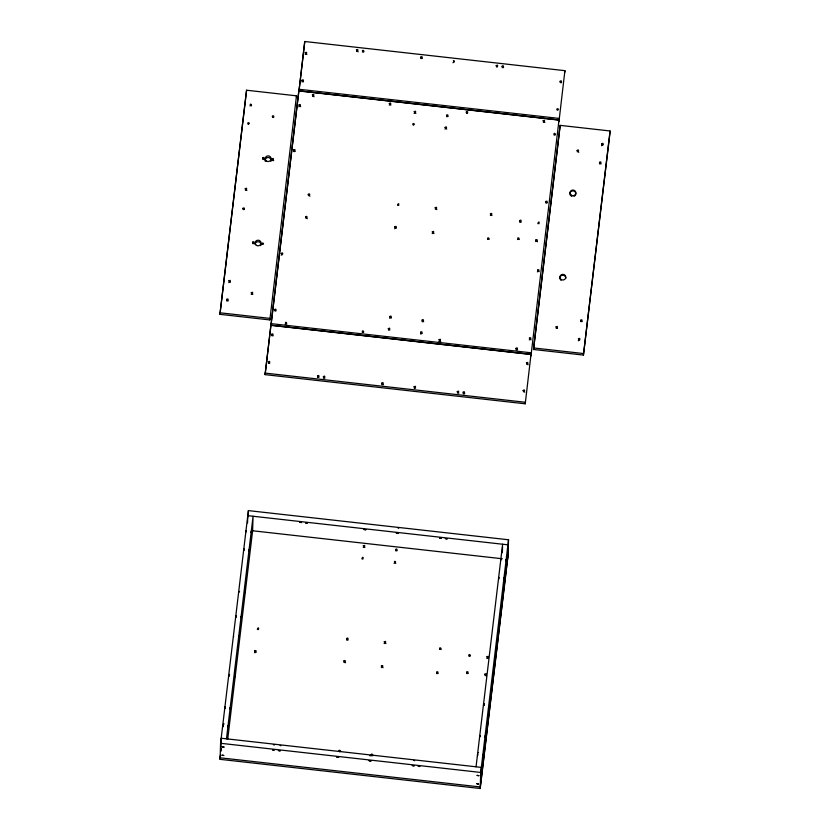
<?xml version="1.0" encoding="UTF-8"?>
<svg xmlns="http://www.w3.org/2000/svg" width="830" height="830" viewBox="0 0 830 830"><rect width="100%" height="100%" fill="white"/><g stroke="black" fill="none" stroke-linecap="round" stroke-linejoin="round"><path stroke-width="1.25" d="M296.486 95.824L269.843 319.924L219.929 314.331L246.572 90.221L296.486 95.824L296.435 97.359M220.075 759.336L220.583 743.286L248.388 510.606L508.531 539.77L508.022 555.82L480.217 788.5L220.075 759.336L220.386 756.763M220.811 750.32L221.185 738.233L481.327 767.387L480.871 781.902M246.572 90.221L219.929 314.331M247.548 522.921L247.776 515.658L507.919 544.822L507.462 559.337M248.191 516.654L248.388 510.606M265.092 374.641L270.85 325.329L530.993 354.493L525.234 403.795L265.092 374.641L298.852 90.958L558.995 120.122L558.943 121.657M269.843 319.924L269.895 318.388L219.981 312.796M298.852 90.958L271.005 325.184L531.148 354.337L558.995 120.122M564.908 70.664L559.15 119.966L299.007 90.812L304.766 41.5L564.908 70.664L564.857 72.2M304.766 41.5L299.007 90.812M480.217 788.5L480.726 772.45L508.531 539.77M502.368 552.697L502.565 546.648M525.234 403.795L525.286 402.26L265.144 373.106M530.951 356.029L531.2 352.802L271.057 323.638M533.514 349.482L560.157 125.372L610.071 130.974L610.019 132.51L583.428 355.074L533.514 349.482L560.157 125.372M559.15 119.966L559.192 118.431L299.049 89.277M583.428 355.074L610.071 130.974M234.921 675.195L234.797 676.543L235.264 671.356L234.662 676.305M234.973 673.182L235.056 672.155M244.892 592.132L244.892 591.541M245.141 587.879L245.068 588.657M484.17 705.085L484.284 703.653M229.329 676.191L229.505 674.365M239.445 591.406L239.465 591.987M234.807 676.263L234.6 677.228L234.745 676.44M235.077 672.176L234.942 673.389M222.865 725.565L222.679 727.049L222.803 726.198M244.726 591.998L245.192 587.848M244.985 589.041L245.026 588.595M500.874 560.125L500.895 559.908M233.635 636.288L233.645 636.558M244.954 591.614L245.068 590.472L244.933 591.821M478.485 752.488L478.495 752.758M223.654 723.698L223.571 724.6L223.685 723.47M246.064 531.107L245.981 532.02L246.085 530.889M228.935 724.289C228.686 726.987 229.225 721.644 228.976 724.341M245.006 591.157L244.674 592.921L244.902 591.998M250.027 547.81C249.778 550.508 250.307 545.165 250.058 547.862M479.833 736.158C479.584 738.856 480.124 733.523 479.875 736.22M222.762 726.136L222.855 725.389M234.9 675.402L234.859 676.128M245.037 588.875L245.338 587.059L244.975 590.846M477.655 754.761L477.551 755.591L477.675 754.273M220.438 755.227L220.126 757.8L480.269 786.965L508.074 554.284M220.894 751.378L221.205 748.805M226.476 738.825L253.067 516.26L252.611 530.775L227.71 739.188M476.047 766.796L502.638 544.231M484.315 704.411L484.201 705.137M228.79 282.574L230.356 282.138M271.908 160.678L272.665 159.931L273.672 160.657M298.883 106.748L299.64 106.001L300.647 106.717M281.163 255.121L282.574 254.54M285.105 324.198C288.975 323.119 284.068 320.712 285.935 323.607M254.54 652.702L256.117 652.276M414.139 113.399L415.114 112.652L415.892 113.378M389.664 318.264L390.411 317.517L391.355 318.025M444.994 129.107L445.741 128.359L446.748 129.075M432.202 233.604L432.959 232.867L433.966 233.583M420.509 333.961L422.086 333.536M438.966 341.441L439.942 340.694L440.72 341.638M394.063 563.259C397.933 562.18 393.026 559.773 394.893 562.667M384.166 643.603L384.923 642.856L385.929 643.572M537.425 271.887L538.182 271.151L539.127 271.649M529.301 339.895L530.287 339.148L531.065 339.875M486.826 658.522L488.403 658.097M249.923 105.877C253.99 105.005 248.564 102.619 250.702 105.493M305.191 54.261L306.114 53.732L306.893 54.448M301.902 81.797L303.531 81.776M293.571 151.496L295.21 151.475M226.621 300.906L228.26 300.875M251.22 294.266L252.86 294.235M389.28 104.985L390.92 104.954M323.327 378.096L324.966 378.075M381.759 384.643L383.398 384.622M422.014 321.667L423.653 321.646M490.354 215.416L491.983 215.395M519.601 222.108L521.24 222.087M517.515 239.538C521.582 238.667 516.167 236.28 518.293 239.154M535.724 241.572L536.647 241.042L537.425 241.769M363.27 547.343L364.899 547.323M463.088 393.762L464.727 393.742M599.457 163.852L601.096 163.832M346.546 640.013L348.175 639.992M515.949 349.855L517.578 349.835M381.333 667.548L382.267 667.019L383.035 667.745M356.516 51.263L357.554 50.983L358.114 51.875M312.474 96.166L313.512 95.886L314.062 96.768M362.388 51.927C366.487 51.211 360.697 48.908 363.052 51.74M262.685 159.215L263.722 158.935L264.282 159.817M245.317 190.018L246.904 190.402M420.82 58.474L422.221 58.453M252.611 243.522L254.136 243.688M308.324 195.652L309.362 195.372L309.912 196.264M446.602 116.615L448.003 116.594M502.15 67.593L503.551 67.572M271.659 335.642L273.184 335.818M268.37 363.187L269.771 363.167M560.157 82.637L561.568 82.616M435.262 209.036L436.3 208.755L436.86 209.637M543.256 122.031L544.843 122.415M553.911 134.906C558.009 134.19 552.22 131.887 554.575 134.719M362.202 332.415C366.3 331.699 360.511 329.396 362.866 332.228M317.568 377.245L318.979 377.225M388.388 329.935L389.789 329.915M487.573 239.393C491.671 238.677 485.882 236.374 488.237 239.206M577.192 151.755L578.23 151.475L578.78 152.357M545.787 202.914L547.198 202.894M414.17 388.077L415.571 388.056M457.33 392.912L458.855 393.088M556.11 328.234L557.511 328.213M580.699 321.594L582.11 321.573M395.671 550.767L397.082 550.747M343.962 662.309L345.56 662.693M439.537 649.382C443.635 648.666 437.846 646.363 440.201 649.195M436.653 673.545L438.053 673.524M468.784 656.074C472.882 655.358 467.103 653.054 469.448 655.887M371.197 755.632C375.295 754.916 369.516 752.613 371.861 755.445M466.709 673.504L468.11 673.483M369.765 755.674L371.238 755.725M247.983 124.075C251.957 123.411 245.96 121.294 248.481 124.044M272.582 117.435L273.661 117.414M243.128 209.534L244.207 209.513M496.433 66.773L497.512 66.753M413.018 124.915C416.992 124.251 411.006 122.145 413.516 124.884M466.481 113.254L467.56 113.233M305.793 217.979L306.872 217.968L307.225 218.747M262.166 244.414C266.139 243.75 260.153 241.644 262.674 244.383M557.023 110.017C561.132 108.834 554.409 107.993 557.978 109.923M398.69 205.415C399.355 201.016 396.522 206.162 397.933 205.394M274.772 310.762L276.017 310.897M539.033 223.706C539.687 219.307 536.865 224.453 538.276 223.685M526.677 364.059L527.558 363.934L528.108 364.827M523.388 391.594L524.819 392.144M363.052 558.984C363.706 554.585 360.884 559.731 362.295 558.964M258.504 629.565C259.168 625.166 256.335 630.312 257.757 629.545M485.073 675.381L486.505 675.921M339.792 751.824C342.24 750.756 337.966 749.085 338.972 751.513M273.392 744.759L274.637 744.894M533.566 347.946L583.48 353.538M252.476 530.754L502.316 558.756M220.583 743.286L480.726 772.45M413.776 760.415L414.627 760.705M398.037 527.994L398.69 528.305M280.125 745.444L280.768 745.765M453.771 61.908C452.226 59.003 456.459 61.42 452.952 62.727M363.198 51.585L363.799 51.906M554.731 134.574L555.322 134.885M250.847 105.348L251.563 105.856M518.449 239.009L519.155 239.507M488.382 239.05L488.984 239.372M363.011 332.073L363.613 332.394M286.091 323.451L286.796 323.959M395.049 562.522L395.817 563.238M469.604 655.741L470.195 656.053M440.346 649.039L441.062 649.548M372.016 755.3L372.722 755.808M603.026 144.939L602.144 144.845L601.626 145.748M579.724 339.968L578.645 339.978L578.323 340.767M396.304 228.126L395.256 227.876L394.727 228.769M271.037 160.574A2.957 2.832 1.8 0 1 270.85 161.29M265.382 161.373A2.957 2.832 1.8 0 1 265.175 160.657M265.164 159.92A2.957 2.832 1.8 0 1 271.016 159.837M255.09 244.228A2.957 2.832 1.8 0 1 258.742 241.81A2.957 2.832 1.8 0 1 260.776 245.597M561.059 280.301A2.957 2.832 1.8 0 1 560.499 279.793M560.105 279.16A2.957 2.832 1.8 0 1 562.377 275.238A2.957 2.832 1.8 0 1 565.749 278.361M570.573 195.486A2.957 2.832 1.8 0 1 570.853 191.668A2.957 2.832 1.8 0 1 574.848 191.616A2.957 2.832 1.8 0 1 575.263 195.424M574.723 195.953A2.957 2.832 1.8 0 1 574.07 196.326M571.808 196.357A2.957 2.832 1.8 0 1 571.133 196.005M224.899 708.364L225.096 706.735L224.899 708.364M227.97 727.505L228.167 725.877L227.97 727.505M230.19 708.965L230.377 707.336L230.19 708.965M235.928 617.167L236.125 615.538L235.928 617.167M243.771 550.435L243.968 548.806L243.771 550.435M238.864 637.43L239.061 635.801L238.864 637.43M241.219 617.759L241.416 616.13L241.219 617.759M249.052 551.027L249.249 549.398L249.052 551.027M251.272 532.476L251.469 530.847L251.272 532.476M482.832 756.078L483.019 754.449L482.832 756.078M483.724 753.63L483.911 752.001L483.724 753.63M485.042 737.528L485.239 735.899L485.042 737.528M498.623 579.008L498.82 577.379L498.643 579.029M503.914 579.599L504.111 577.971L503.914 579.599M504.806 577.151L505.003 575.522L504.806 577.151M506.124 561.049L506.321 559.42L506.124 561.049M245.255 188.68C245.971 192.031 248.129 186.677 245.255 188.68M242.9 208.351C243.615 211.702 245.773 206.348 242.9 208.351M228.893 280.82C229.599 284.171 231.767 278.818 228.893 280.82M272.354 116.242C273.07 119.603 275.228 114.25 272.354 116.242M262.622 157.876C263.338 161.228 265.496 155.874 262.622 157.876M226.673 299.371C227.389 302.722 229.547 297.368 226.673 299.371M272.022 158.924C272.728 162.286 274.896 156.922 272.022 158.924M252.548 242.173C253.264 245.535 255.422 240.181 252.548 242.173M305.233 52.726C305.948 56.077 308.106 50.723 305.233 52.726M301.944 80.261C302.66 83.623 304.818 78.269 301.944 80.261M298.987 104.995C299.703 108.346 301.861 102.993 298.987 104.995M251.272 292.72C251.988 296.082 254.146 290.728 251.272 292.72M293.623 149.96C294.328 153.311 296.497 147.958 293.623 149.96M312.402 94.817C313.118 98.179 315.276 92.825 312.402 94.817M281.266 253.368C281.982 256.729 284.14 251.376 281.266 253.368M274.554 309.569C275.259 312.931 277.428 307.577 274.554 309.569M271.597 334.303C272.313 337.665 274.471 332.301 271.597 334.303M308.252 194.313C308.968 197.675 311.126 192.311 308.252 194.313M305.575 216.796C306.28 220.147 308.449 214.794 305.575 216.796M268.308 361.839C269.013 365.2 271.182 359.846 268.308 361.839M356.454 49.925C357.159 53.276 359.328 47.922 356.454 49.925M317.506 375.907C318.222 379.258 320.38 373.905 317.506 375.907M389.332 103.439C390.048 106.8 392.206 101.447 389.332 103.439M323.378 376.561C324.094 379.922 326.252 374.558 323.378 376.561M254.644 650.959C255.36 654.31 257.518 648.956 254.644 650.959M420.758 57.125C421.464 60.486 423.622 55.133 420.758 57.125M414.243 111.645C414.948 115.007 417.117 109.643 414.243 111.645M394.831 226.798C395.537 230.159 397.705 224.806 394.831 226.798M389.768 316.51C390.474 319.861 392.642 314.508 389.768 316.51M388.326 328.597C389.031 331.948 391.2 326.595 388.326 328.597M446.54 115.266C447.246 118.628 449.414 113.264 446.54 115.266M445.098 127.353C445.803 130.704 447.972 125.351 445.098 127.353M381.81 383.107C382.516 386.469 384.684 381.115 381.81 383.107M435.2 207.687C435.906 211.048 438.074 205.695 435.2 207.687M432.316 231.861C433.021 235.212 435.179 229.858 432.316 231.861M466.263 112.071C466.968 115.422 469.137 110.068 466.263 112.071M422.065 320.131C422.771 323.482 424.939 318.129 422.065 320.131M363.312 545.808C364.028 549.159 366.186 543.806 363.312 545.808M420.623 332.218C421.329 335.569 423.497 330.216 420.623 332.218M346.587 638.478C347.303 641.839 349.461 636.475 346.587 638.478M496.216 65.591C496.921 68.942 499.089 63.588 496.216 65.591M414.108 386.728C414.813 390.09 416.982 384.736 414.108 386.728M343.9 660.96C344.616 664.322 346.774 658.958 343.9 660.96M502.088 66.244C502.793 69.606 504.962 64.252 502.088 66.244M439.07 339.688C439.776 343.049 441.944 337.696 439.07 339.688M395.609 549.429C396.325 552.78 398.483 547.427 395.609 549.429M490.395 213.881C491.111 217.232 493.269 211.878 490.395 213.881M384.269 641.849C384.985 645.201 387.143 639.847 384.269 641.849M381.385 666.013C382.101 669.374 384.259 664.021 381.385 666.013M457.268 391.573C457.984 394.924 460.142 389.571 457.268 391.573M463.14 392.227C463.856 395.588 466.014 390.225 463.14 392.227M543.183 120.692C543.899 124.044 546.057 118.69 543.183 120.692M519.653 220.573C520.358 223.934 522.527 218.57 519.653 220.573M560.094 81.288C560.81 84.65 562.968 79.296 560.094 81.288M535.775 240.036C536.481 243.398 538.649 238.034 535.775 240.036M545.725 201.566C546.441 204.927 548.599 199.574 545.725 201.566M515.99 348.32C516.706 351.671 518.864 346.318 515.99 348.32M537.529 270.134C538.245 273.495 540.403 268.142 537.529 270.134M436.58 672.207C437.296 675.558 439.454 670.204 436.58 672.207M577.13 150.406C577.836 153.768 580.004 148.414 577.13 150.406M529.405 338.142C530.121 341.504 532.279 336.14 529.405 338.142M526.448 362.876C527.164 366.227 529.322 360.874 526.448 362.876M523.159 390.411C523.875 393.773 526.033 388.409 523.159 390.411M601.729 143.766C602.435 147.128 604.603 141.774 601.729 143.766M556.048 326.885C556.754 330.247 558.922 324.893 556.048 326.885M599.509 162.317C600.225 165.678 602.383 160.315 599.509 162.317M466.647 672.155C467.352 675.516 469.521 670.152 466.647 672.155M486.93 656.769C487.646 660.13 489.804 654.777 486.93 656.769M484.845 674.199C485.56 677.55 487.718 672.196 484.845 674.199M580.637 320.245C581.353 323.607 583.511 318.253 580.637 320.245M578.427 338.796C579.133 342.157 581.301 336.793 578.427 338.796M299.755 522.278L301.487 522.537L299.755 522.278M305.627 522.942L307.359 523.201L305.72 522.89M222.274 746.834L223.996 747.093L222.274 746.834M222.004 755.207L223.737 755.466L222.004 755.207M364.059 529.488L365.781 529.748L364.059 529.488M272.562 749.905L274.284 750.164L272.645 749.853M278.434 750.559L280.156 750.818L278.434 750.559M396.356 533.109L398.078 533.368L396.356 533.109M439.516 537.944L441.249 538.203L439.516 537.944M445.388 538.608L447.121 538.867L445.388 538.608M336.856 757.116L338.588 757.375L336.856 757.116M369.163 760.737L370.886 760.996L369.163 760.737M412.323 765.571L414.046 765.831L412.323 765.571M418.196 766.225L419.918 766.495L418.279 766.173M477.126 775.407L478.858 775.666L477.126 775.407M476.866 783.769L478.599 784.039L476.866 783.769M266.389 160.978A2.957 2.832 1.8 0 0 271.078 159.038A2.957 2.832 1.8 0 0 266.97 156.113A2.957 2.832 1.8 0 0 266.389 160.978M256.314 245.286A2.957 2.832 1.8 0 0 261.004 243.346A2.957 2.832 1.8 0 0 256.895 240.42A2.957 2.832 1.8 0 0 256.314 245.286M571.154 195.143A2.957 2.832 1.8 0 0 575.854 193.203A2.957 2.832 1.8 0 0 571.735 190.278A2.957 2.832 1.8 0 0 571.154 195.143M561.09 279.451A2.957 2.832 1.8 0 0 565.78 277.511A2.957 2.832 1.8 0 0 561.671 274.585A2.957 2.832 1.8 0 0 561.09 279.451"/></g></svg>
